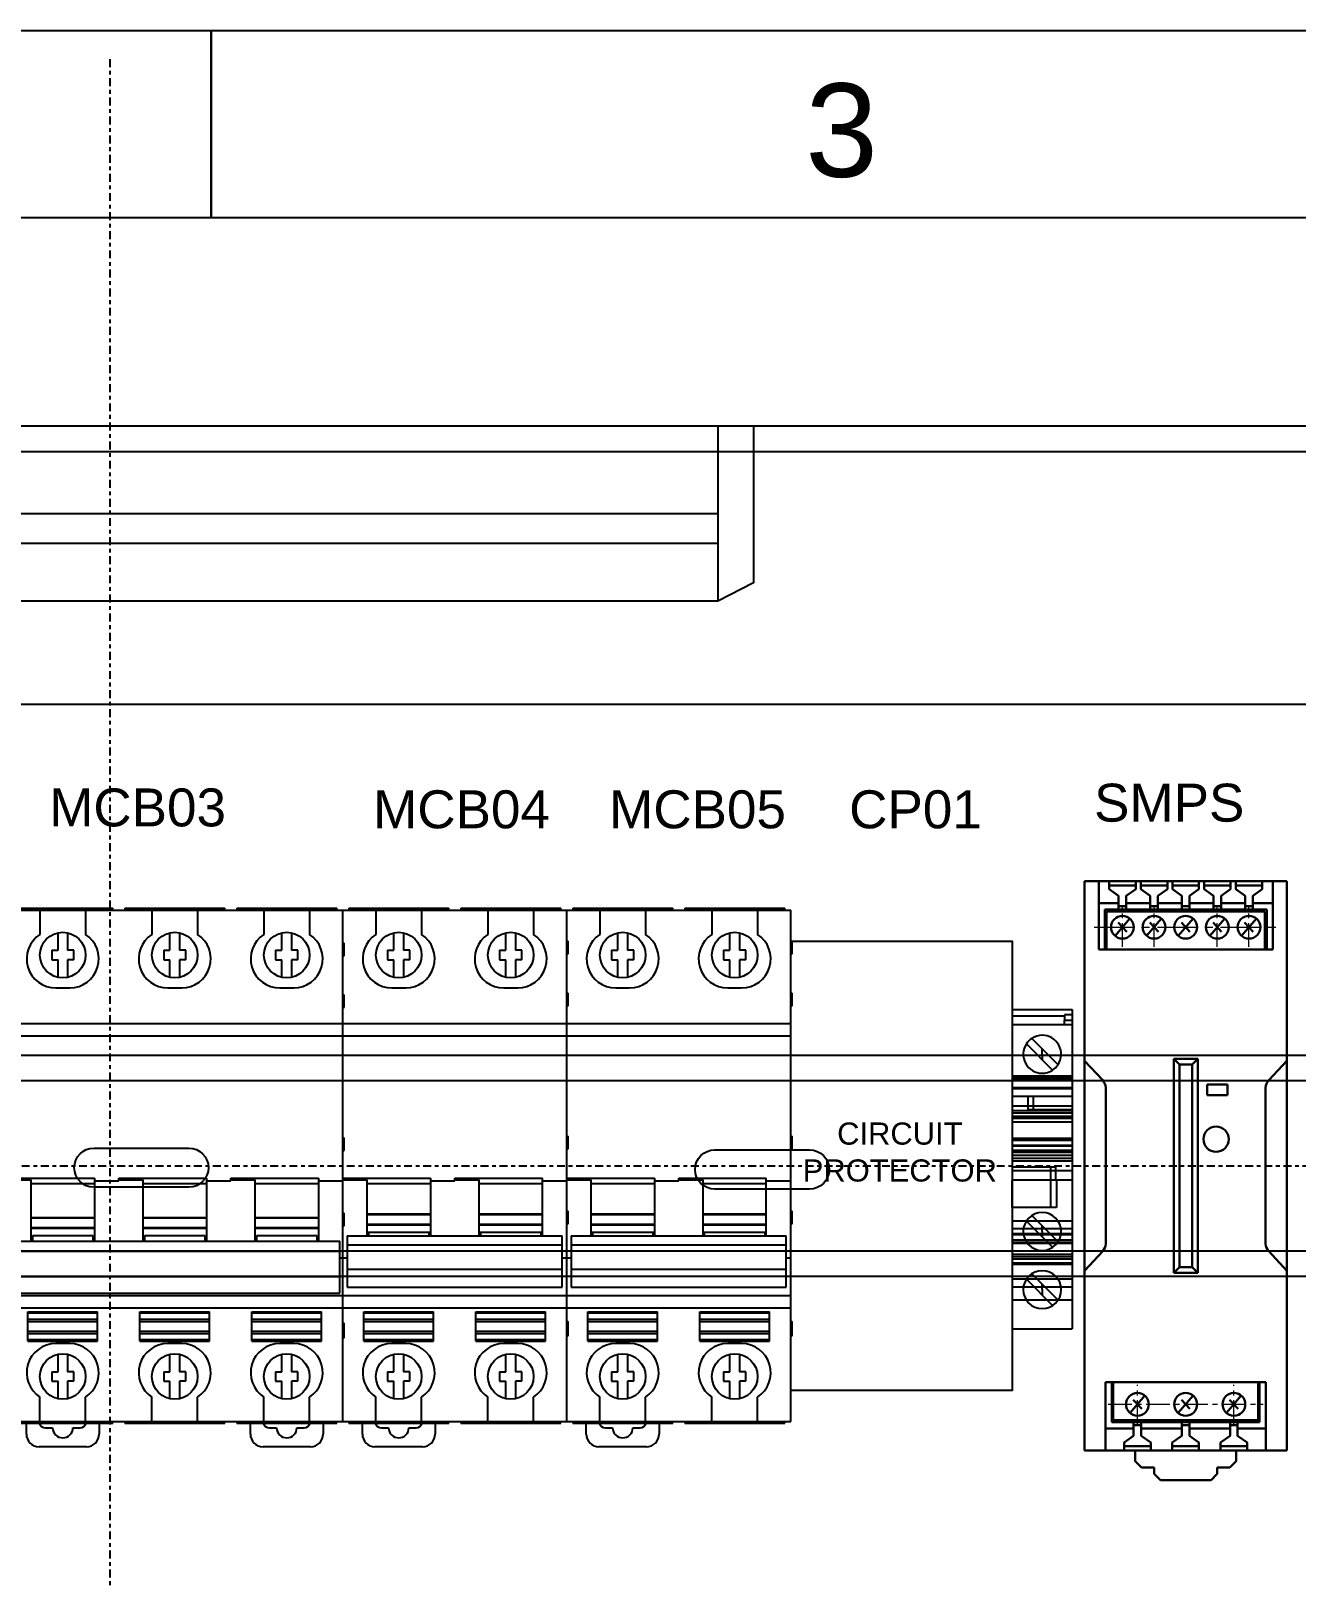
# Model space of a CAD drawing. Header units: millimetres. Extents: x -11 to 5160, y -11 to 2043.
# Drawn here: x 4026.1 to 4059.96, y 1263.15 to 1304.53 of the extents above; entities that cross this region are included whole.
import ezdxf

# ---------------------------------------------------------------- set-up
doc = ezdxf.new("R2010")
doc.units = ezdxf.units.MM
doc.linetypes.add('CENTER', pattern=[2, 1.25, -0.25, 0.25, -0.25])
for name, color, linetype in [('Base Plate', 50, 'Continuous'), ('Cable Duct', 160, 'Continuous'), ('Center Line', 6, 'CENTER'), ('MAIN-1', 7, 'Continuous'), ('MAIN-2', 7, 'Continuous')]:
    doc.layers.add(name, color=color, linetype=linetype)
doc.layers.add('Z_OM_CENTER', color=2, linetype='CENTER', lineweight=13)
doc.layers.add('Z_OM_OUTLINE', color=7, linetype='Continuous', lineweight=30)
doc.styles.add('Annotative', font='arial.ttf')
doc.styles.get("Standard").update_dxf_attribs({"font": 'arial.ttf'})

# ---------------------------------------------------------------- blocks, each defined once
blk = doc.blocks.new('*U154')
blk.add_line((1.39, 17.5), (435.05, 17.5))
for points in [[(435.05, -17.5), (1.39, -17.5), (1.39, 17.5), (435.05, 17.5)], [(435.05, -13.5), (1.39, -13.5), (1.39, 13.5), (435.05, 13.5)]]:
    blk.add_lwpolyline(points)
for points in [[(214.5, 2.8), (229.5, 2.8, -1), (229.5, -3.4), (214.5, -3.4, -1)], [(312.61, 2.51), (327.61, 2.51, -1), (327.61, -3.69), (312.61, -3.69, -1)]]:
    blk.add_lwpolyline(points, format="xyb", close=True)
at = {"layer": 'Center Line'}
blk.add_line((-35.6, 0), (467.82, 0), dxfattribs=at)
blk = doc.blocks.new('A9N2P MCB 2POLE')
at = {"color": 7, "linetype": 'Continuous'}
for p, q in [((0, -40.4), (0, 40.4)), ((0, 40.4), (35.4, 40.4)), ((0.95, 40.7), (0.95, 40.4)), ((0.95, 40.7), (16.75, 40.7)), ((5.25, 40.4), (5.25, 36.56)), ((12.45, 40.4), (12.45, 36.56)), ((16.75, 40.4), (16.75, 40.7)), ((18.65, 40.7), (18.65, 40.4)), ((18.65, 40.7), (34.45, 40.7)), ((22.95, 40.4), (22.95, 36.56)), ((30.15, 40.4), (30.15, 36.56)), ((34.45, 40.4), (34.45, 40.7)), ((35.4, -40.4), (35.4, 40.4)), ((8.1, 34.05), (8.1, 36.82)), ((9.6, 36.82), (9.6, 34.05)), ((25.8, 34.05), (25.8, 36.82)), ((27.3, 36.82), (27.3, 34.05)), ((35.4, 35.5), (35.65, 35.5)), ((35.65, 33.5), (35.65, 35.5)), ((7.1, 34.05), (7.1, 32.55)), ((7.1, 34.05), (8.1, 34.05)), ((7.1, 32.55), (8.1, 32.55)), ((8.1, 29.78), (8.1, 32.55)), ((10.6, 34.05), (9.6, 34.05)), ((9.6, 32.55), (9.6, 29.78)), ((10.6, 32.55), (9.6, 32.55)), ((10.6, 32.55), (10.6, 34.05)), ((24.8, 34.05), (24.8, 32.55)), ((24.8, 34.05), (25.8, 34.05)), ((24.8, 32.55), (25.8, 32.55)), ((25.8, 29.78), (25.8, 32.55)), ((28.3, 34.05), (27.3, 34.05)), ((27.3, 32.55), (27.3, 29.78)), ((28.3, 32.55), (27.3, 32.55)), ((28.3, 32.55), (28.3, 34.05)), ((35.4, 33.5), (35.65, 33.5)), ((7.75, 28.1), (9.95, 28.1)), ((25.45, 28.1), (27.65, 28.1)), ((35.4, 27.3), (35.65, 27.3)), ((35.65, 25.3), (35.65, 27.3)), ((35.4, 25.3), (35.65, 25.3)), ((0, 22.5), (35.4, 22.5)), ((35.4, 20.5), (0, 20.5)), ((35.4, 4.7), (35.65, 4.7)), ((35.4, 2.7), (35.65, 2.7)), ((35.65, 2.7), (35.65, 4.7)), ((0, -1.98), (13.85, -1.98)), ((0, -2.22), (3.85, -2.22)), ((3.85, -11.05), (3.85, -2.22)), ((13.85, -1.98), (13.85, -11.05)), ((13.85, -2.39), (17.7, -2.39)), ((17.7, -2.39), (17.7, -1.98)), ((17.7, -1.98), (31.55, -1.98)), ((17.7, -2.22), (21.55, -2.22)), ((21.55, -11.05), (21.55, -2.22)), ((31.55, -11.05), (31.55, -1.98)), ((31.55, -2.39), (35.4, -2.39)), ((3.85, -2.78), (13.85, -2.78)), ((21.55, -2.78), (31.55, -2.78)), ((35.4, -7.2), (35.65, -7.2)), ((35.65, -9.2), (35.65, -7.2)), ((13.85, -7.66), (3.85, -7.66)), ((3.85, -7.71), (13.85, -7.71)), ((13.85, -9.29), (3.85, -9.29)), ((3.85, -9.34), (13.85, -9.34)), ((31.55, -7.66), (21.55, -7.66)), ((21.55, -7.71), (31.55, -7.71)), ((31.55, -9.29), (21.55, -9.29)), ((21.55, -9.34), (31.55, -9.34)), ((35.4, -9.2), (35.65, -9.2)), ((0.7, -11.05), (0.7, -19.18)), ((0.7, -11.05), (34.7, -11.05)), ((13.85, -10.55), (3.85, -10.55)), ((3.85, -10.56), (4.05, -10.56)), ((4.05, -10.56), (4.05, -11.05)), ((13.65, -10.56), (13.85, -10.56)), ((13.65, -11.05), (13.65, -10.56)), ((31.55, -10.55), (21.55, -10.55)), ((21.55, -10.56), (21.75, -10.56)), ((21.75, -10.56), (21.75, -11.05)), ((31.35, -10.56), (31.55, -10.56)), ((31.35, -11.05), (31.35, -10.56)), ((34.7, -19.18), (34.7, -11.05)), ((0.7, -14.61), (0, -14.61)), ((0.7, -12.49), (34.7, -12.49)), ((35.4, -14.61), (34.7, -14.61)), ((34.7, -16.41), (0.7, -16.41)), ((0.7, -19.18), (34.7, -19.18)), ((0, -20.5), (35.4, -20.5)), ((35.4, -22.5), (0, -22.5)), ((3.35, -23.1), (14.35, -23.1)), ((3.35, -27.7), (3.35, -23.1)), ((14.35, -23.3), (3.35, -23.3)), ((14.35, -24.3), (3.35, -24.3)), ((14.35, -27.7), (14.35, -23.1)), ((21.05, -23.1), (32.05, -23.1)), ((21.05, -27.7), (21.05, -23.1)), ((32.05, -23.3), (21.05, -23.3)), ((32.05, -24.3), (21.05, -24.3)), ((32.05, -27.7), (32.05, -23.1)), ((3.35, -24.6), (14.35, -24.6)), ((14.35, -26.2), (3.35, -26.2)), ((3.35, -26.5), (14.35, -26.5)), ((21.05, -24.6), (32.05, -24.6)), ((32.05, -26.2), (21.05, -26.2)), ((21.05, -26.5), (32.05, -26.5)), ((35.4, -24.6), (35.65, -24.6)), ((35.4, -26.6), (35.65, -26.6)), ((35.65, -26.9), (35.65, -24.6)), ((14.35, -27.5), (3.35, -27.5)), ((3.35, -27.7), (14.35, -27.7)), ((9.95, -28.1), (7.75, -28.1)), ((32.05, -27.5), (21.05, -27.5)), ((21.05, -27.7), (32.05, -27.7)), ((27.65, -28.1), (25.45, -28.1)), ((35.4, -26.9), (35.65, -26.9)), ((8.1, -32.55), (8.1, -29.78)), ((9.6, -29.78), (9.6, -32.55)), ((25.8, -32.55), (25.8, -29.78)), ((27.3, -29.78), (27.3, -32.55)), ((7.1, -32.55), (8.1, -32.55)), ((7.1, -32.55), (7.1, -34.05)), ((7.1, -34.05), (8.1, -34.05)), ((8.1, -36.82), (8.1, -34.05)), ((10.6, -32.55), (9.6, -32.55)), ((10.6, -34.05), (9.6, -34.05)), ((9.6, -34.05), (9.6, -36.82)), ((10.6, -34.05), (10.6, -32.55)), ((24.8, -32.55), (25.8, -32.55)), ((24.8, -32.55), (24.8, -34.05)), ((24.8, -34.05), (25.8, -34.05)), ((25.8, -36.82), (25.8, -34.05)), ((28.3, -32.55), (27.3, -32.55)), ((28.3, -34.05), (27.3, -34.05)), ((27.3, -34.05), (27.3, -36.82)), ((28.3, -34.05), (28.3, -32.55)), ((5.25, -40.4), (5.25, -36.56)), ((12.45, -40.4), (12.45, -36.56)), ((22.95, -40.4), (22.95, -36.56)), ((30.15, -40.4), (30.15, -36.56)), ((0, -40.4), (35.4, -40.4)), ((0.95, -40.4), (0.95, -40.7)), ((0.95, -40.7), (16.75, -40.7)), ((3.1, -42.4), (3.1, -40.7)), ((6.11, -41.4), (7.25, -41.4)), ((10.45, -41.4), (11.59, -41.4)), ((14.6, -40.7), (14.6, -42.4)), ((16.75, -40.7), (16.75, -40.4)), ((18.65, -40.4), (18.65, -40.7)), ((18.65, -40.7), (34.45, -40.7)), ((34.45, -40.7), (34.45, -40.4)), ((12.6, -44.4), (5.1, -44.4))]:
    blk.add_line(p, q, dxfattribs=at)
for centre in [(8.85, 33.3), (26.55, 33.3), (8.85, -33.3), (26.55, -33.3)]:
    blk.add_circle(centre, 3.6, dxfattribs=at)
for centre, radius, start, end in [((7.75, 32.7), 4.6, 122.9216, 269.9877), ((9.95, 32.7), 4.6, 269.9812, 57.0813), ((25.45, 32.7), 4.6, 122.9216, 269.9877), ((27.65, 32.7), 4.6, 269.9812, 57.0813), ((7.75, -32.7), 4.6, 89.9812, 237.0813), ((9.95, -32.7), 4.6, 302.9216, 89.9877), ((25.45, -32.7), 4.6, 89.9812, 237.0813), ((27.65, -32.7), 4.6, 302.9216, 89.9877), ((6.11, -40.4), 1, 195.3972, 270), ((8.85, -41.4), 1.6, 180, 0), ((11.59, -40.4), 1, 270, 344.6018), ((5.1, -42.4), 2, 180, 270), ((12.6, -42.4), 2, 270, 0)]:
    blk.add_arc(centre, radius, start, end, dxfattribs=at)
blk = doc.blocks.new('CP 2POLE')
blk.add_lwpolyline([(0, 35.5), (35, 35.5), (35, -35.5), (0, -35.5)], close=True)
at = {"insert": (6.4, 6.84), "char_height": 3.5, "attachment_point": 1}
blk.add_mtext_dynamic_manual_height_columns('\\pxqc;CIRCUIT\\PPROTECTOR', width=21.6995, gutter_width=12.5, heights=[0], dxfattribs=at)
blk = doc.blocks.new('*U212')
at = {"layer": 'MAIN-1'}
for p, q in [((0, 24.72), (0, 10.92)), ((0, 24.72), (9.5, 24.72)), ((9.5, 24.72), (9.5, 10.92)), ((7.25, 15.96), (3.1, 20.12)), ((2.25, 19.27), (6.4, 15.12)), ((4.75, 17.62), (4.75, 18.47)), ((4.75, 17.62), (4.75, 16.77)), ((0, 10.92), (0, 9.42)), ((9.5, 10.92), (0, 10.92)), ((9.5, 10.92), (9.5, 9.42)), ((0, 9.42), (0, 7.86)), ((9.5, 9.42), (0, 9.42)), ((0, 7.86), (0, 6.96)), ((0, 7.86), (9.5, 7.86)), ((9.5, 9.42), (9.5, 7.86)), ((9.5, 7.86), (9.5, 6.96)), ((0, 6.96), (0, 1.68)), ((0, 6.96), (9.5, 6.96)), ((9.5, 6.96), (9.5, 1.68)), ((0, 1.68), (0, 0.78)), ((0, 1.68), (9.5, 1.68)), ((0, 0.78), (0, -0.78)), ((0, 0.78), (9.5, 0.78)), ((9.5, 1.68), (9.5, 0.78)), ((9.5, 0.78), (9.5, -0.78)), ((0, -0.78), (0, -2.28)), ((9.5, -0.78), (0, -0.78)), ((0, -6.58), (0, -2.28)), ((9.5, -2.28), (0, -2.28)), ((6.04, -2.28), (6.04, -6.58)), ((7, -2.28), (7, -6.58)), ((9.5, -0.78), (9.5, -2.28)), ((9.5, -2.28), (9.5, -25.78)), ((0, -6.58), (0, -25.78)), ((7, -6.58), (0, -6.58)), ((6.4, -12.88), (2.25, -8.73)), ((3.1, -7.88), (7.25, -12.04)), ((4.75, -10.38), (4.75, -9.53)), ((4.75, -10.38), (4.75, -11.23)), ((7.25, -21.24), (3.1, -17.08)), ((2.25, -17.93), (6.4, -22.08)), ((4.75, -19.58), (4.75, -18.73)), ((4.75, -19.58), (4.75, -20.43)), ((0, -25.78), (9.5, -25.78))]:
    blk.add_line(p, q, dxfattribs=at)
for centre, start, end in [((4.75, 17.62), 123.463, 146.537), ((4.75, 17.62), 90, 123.463), ((4.75, 17.62), 326.5369, 90), ((4.75, 17.62), 146.537, 270), ((4.75, 17.62), 270, 303.4631), ((4.75, 17.62), 303.4631, 326.5369), ((4.75, -10.38), 90, 270), ((4.75, -10.38), 270, 90), ((4.75, -19.58), 90, 270), ((4.75, -19.58), 270, 90)]:
    blk.add_arc(centre, 3, start, end, dxfattribs=at)
at = {"layer": 'MAIN-2'}
for p, q in [((0, 24.72), (0, 24.72)), ((0, 24.72), (0, 24.72)), ((9.5, 24.72), (9.5, 24.72)), ((9.5, 24.72), (9.5, 24.72)), ((0, 23.72), (0, 23.72)), ((0, 23.72), (8.3, 23.72)), ((0, 22.32), (0, 22.32)), ((0, 22.32), (9.5, 22.32)), ((8.3, 23.87), (8.3, 23.03)), ((9.5, 23.87), (8.3, 23.87)), ((8.3, 23.72), (8.3, 23.72)), ((8.3, 22.32), (8.3, 23.03)), ((8.3, 23.03), (9.5, 23.03)), ((8.3, 22.32), (8.3, 22.32)), ((9.5, 22.32), (9.5, 22.32)), ((3.1, 20.12), (3.1, 20.12)), ((3.1, 20.12), (3.1, 20.12)), ((2.25, 19.27), (2.25, 19.27)), ((2.25, 19.27), (2.25, 19.27)), ((6.4, 15.12), (6.4, 15.12)), ((6.4, 15.12), (6.4, 15.12)), ((7.25, 15.96), (7.25, 15.96)), ((7.25, 15.96), (7.25, 15.96)), ((0, 14.17), (0, 14.17)), ((9.5, 14.17), (0, 14.17)), ((9.5, 13.83), (0, 13.83)), ((0, 13.71), (9.5, 13.71)), ((9.5, 13.62), (0, 13.62)), ((0, 12.32), (0, 12.32)), ((0, 12.32), (0, 12.32)), ((9.5, 12.32), (0, 12.32)), ((9.5, 14.17), (9.5, 14.17)), ((9.5, 12.32), (9.5, 12.32)), ((9.5, 12.32), (9.5, 12.32)), ((9.5, 12.17), (0, 12.17)), ((0, 10.92), (0, 10.92)), ((2.5, 10.92), (2.5, 8.82)), ((3.36, 8.82), (3.36, 10.92)), ((9.5, 10.92), (9.5, 10.92)), ((9.5, 10.92), (9.5, 10.92)), ((0, 9.42), (0, 9.42)), ((9.5, 8.67), (0, 8.67)), ((9.5, 8.32), (0, 8.32)), ((0, 7.47), (0, 7.47)), ((9.5, 7.47), (0, 7.47)), ((9.5, 8.82), (2.5, 8.82)), ((9.5, 9.42), (9.5, 9.42)), ((9.5, 8.82), (9.5, 8.82)), ((9.5, 7.47), (9.5, 7.47)), ((9.5, 4.32), (0, 4.32)), ((9.5, 3.97), (0, 3.97)), ((9.5, 3.22), (0, 3.22)), ((9.5, 3.1), (0, 3.1)), ((9.5, 2.39), (0, 2.39)), ((0, 2.16), (9.5, 2.16)), ((0, 2.12), (0, 2.12)), ((9.5, 2.12), (0, 2.12)), ((0, 1.17), (0, 1.17)), ((9.5, 1.17), (0, 1.17)), ((9.5, 2.12), (9.5, 2.12)), ((9.5, 1.17), (9.5, 1.17)), ((0, -0.18), (0, -0.18)), ((0, -0.18), (6.89, -0.18)), ((0, -0.78), (0, -0.78)), ((0, -2.28), (0, -2.28)), ((6.04, -0.18), (6.04, -2.28)), ((6.89, -2.28), (6.89, -0.18)), ((9.5, -0.78), (9.5, -0.78)), ((9.5, -2.28), (9.5, -2.28)), ((0, -6.58), (0, -6.58)), ((0, -8.78), (0, -8.78)), ((9.5, -8.78), (0, -8.78)), ((2.25, -8.73), (2.25, -8.73)), ((3.1, -7.88), (3.1, -7.88)), ((4.75, -7.38), (4.75, -7.38)), ((9.5, -8.78), (9.5, -8.78)), ((0, -9.89), (0, -9.89)), ((0, -9.89), (9.5, -9.89)), ((9.5, -10.75), (0, -10.75)), ((9.5, -10.87), (0, -10.87)), ((9.5, -10.91), (0, -10.91)), ((0, -11.73), (9.5, -11.73)), ((0, -11.79), (9.5, -11.79)), ((0, -12.21), (9.5, -12.21)), ((7.25, -12.04), (7.25, -12.04)), ((9.5, -9.89), (9.5, -9.89)), ((9.5, -12.23), (0, -12.23)), ((0, -13.45), (9.5, -13.45)), ((0, -13.45), (9.5, -13.45)), ((0, -13.95), (9.5, -13.95)), ((9.5, -14.38), (0, -14.38)), ((4.75, -13.38), (4.75, -13.38)), ((6.4, -12.88), (6.4, -12.88)), ((0, -14.7), (9.5, -14.7)), ((9.5, -15.4), (0, -15.4)), ((0, -15.58), (0, -15.58)), ((9.5, -15.58), (0, -15.58)), ((3.1, -17.08), (3.1, -17.08)), ((4.75, -16.58), (4.75, -16.58)), ((9.5, -15.58), (9.5, -15.58)), ((0, -17.88), (0, -17.88)), ((0, -17.88), (9.5, -17.88)), ((0, -19.13), (0, -19.13)), ((0, -19.13), (9.5, -19.13)), ((2.25, -17.93), (2.25, -17.93)), ((9.5, -17.88), (9.5, -17.88)), ((9.5, -19.13), (9.5, -19.13)), ((0, -21.18), (0, -21.18)), ((0, -21.18), (9.5, -21.18)), ((7.25, -21.24), (7.25, -21.24)), ((9.5, -21.18), (9.5, -21.18)), ((4.75, -22.58), (4.75, -22.58)), ((6.4, -22.08), (6.4, -22.08)), ((0, -25.78), (0, -25.78)), ((9.5, -25.78), (9.5, -25.78))]:
    blk.add_line(p, q, dxfattribs=at)
blk = doc.blocks.new('S8VKC060-24 SMPS')
at = {"layer": 'Z_OM_CENTER', "ltscale": 3}
for p, q in [((6, 34.61), (6, 40.79)), ((11, 34.61), (11, 40.79)), ((21, 34.61), (21, 40.79)), ((26, 34.61), (26, 40.79)), ((8.38, -40.79), (8.38, -34.61)), ((23.62, -40.79), (23.62, -34.61)), ((3.76, -37.7), (28.24, -37.7))]:
    blk.add_line(p, q, dxfattribs=at)
at = {"layer": 'Z_OM_CENTER', "ltscale": 5}
blk.add_line((1.52, 37.7), (30.48, 37.7), dxfattribs=at)
at = {"layer": 'Z_OM_OUTLINE'}
for p, q in [((0, -45), (0, 45)), ((0, 45), (32, 45)), ((2.25, 45), (2.25, 34.2)), ((3.9, 45), (3.9, 43.73)), ((8.1, 44.3), (3.9, 44.3)), ((8.1, 43.73), (8.1, 45)), ((8.9, 45), (8.9, 43.73)), ((13.1, 44.3), (8.9, 44.3)), ((13.1, 43.73), (13.1, 45)), ((13.9, 45), (13.9, 43.73)), ((18.1, 44.3), (13.9, 44.3)), ((18.1, 43.73), (18.1, 45)), ((18.9, 45), (18.9, 43.73)), ((23.1, 44.3), (18.9, 44.3)), ((23.1, 43.73), (23.1, 45)), ((23.9, 45), (23.9, 43.73)), ((28.1, 44.3), (23.9, 44.3)), ((28.1, 43.73), (28.1, 45)), ((29.75, 45), (29.75, 34.2)), ((32, -45), (32, 45)), ((3.9, 43.73), (5.4, 42.67)), ((5.4, 42.67), (5.4, 40.5)), ((6.6, 42.67), (8.1, 43.73)), ((6.6, 40.5), (6.6, 42.67)), ((8.9, 43.73), (10.4, 42.67)), ((10.4, 42.67), (10.4, 40.5)), ((11.6, 42.67), (13.1, 43.73)), ((11.6, 40.5), (11.6, 42.67)), ((13.9, 43.73), (15.4, 42.67)), ((15.4, 42.67), (15.4, 40.5)), ((16.6, 42.67), (18.1, 43.73)), ((16.6, 40.5), (16.6, 42.67)), ((18.9, 43.73), (20.4, 42.67)), ((20.4, 42.67), (20.4, 40.5)), ((21.6, 42.67), (23.1, 43.73)), ((21.6, 40.5), (21.6, 42.67)), ((23.9, 43.73), (25.4, 42.67)), ((25.4, 42.67), (25.4, 40.5)), ((26.6, 42.67), (28.1, 43.73)), ((26.6, 40.5), (26.6, 42.67)), ((5.4, 41.5), (2.25, 41.5)), ((28.8, 40.5), (3.2, 40.5)), ((3.2, 40.5), (3.2, 34.2)), ((3.5, 40.2), (28.5, 40.2)), ((3.5, 34.2), (3.5, 40.2)), ((6.6, 41.01), (5.4, 41.01)), ((10.4, 41.5), (6.6, 41.5)), ((11.6, 41.01), (10.4, 41.01)), ((15.4, 41.5), (11.6, 41.5)), ((16.6, 41.01), (15.4, 41.01)), ((20.4, 41.5), (16.6, 41.5)), ((21.6, 41.01), (20.4, 41.01)), ((25.4, 41.5), (21.6, 41.5)), ((26.6, 41.01), (25.4, 41.01)), ((29.75, 41.5), (26.6, 41.5)), ((28.5, 40.2), (28.5, 34.2)), ((28.8, 34.2), (28.8, 40.5)), ((7.17, 39.07), (4.83, 36.33)), ((6.68, 36.97), (5.32, 38.43)), ((12.17, 39.07), (9.83, 36.33)), ((11.68, 36.97), (10.32, 38.43)), ((17.17, 39.07), (14.83, 36.33)), ((16.68, 36.97), (15.32, 38.43)), ((22.17, 39.07), (19.83, 36.33)), ((21.68, 36.97), (20.32, 38.43)), ((27.17, 39.07), (24.83, 36.33)), ((26.68, 36.97), (25.32, 38.43)), ((29.75, 34.2), (2.25, 34.2)), ((2.88, 13.51), (0, 16.6)), ((14.1, -16.9), (14.1, 16.9)), ((14.1, 16.9), (17.9, 16.9)), ((14.1, 16.9), (15, 16)), ((15, -16), (15, 16)), ((15, 16), (17, 16)), ((17, 16), (17.9, 16.9)), ((17, -16), (17, 16)), ((17.9, 16.9), (17.9, -16.9)), ((29.12, 13.51), (32, 16.6)), ((3.4, -12.33), (3.4, 12.33)), ((22.6, 12.85), (19.4, 12.85)), ((19.4, 12.85), (19.4, 11.15)), ((22.6, 11.15), (22.6, 12.85)), ((28.6, -12.33), (28.6, 12.33)), ((19.4, 11.15), (22.6, 11.15)), ((2.88, -13.51), (0, -16.6)), ((29.12, -13.51), (32, -16.6)), ((15, -16), (14.1, -16.9)), ((14.1, -16.9), (17.9, -16.9)), ((15, -16), (17, -16)), ((17.9, -16.9), (17, -16)), ((3.32, -34.2), (3.32, -45)), ((28.68, -34.2), (3.32, -34.2)), ((4.32, -34.2), (4.32, -40.5)), ((4.52, -40.2), (4.52, -34.2)), ((27.48, -34.2), (27.48, -40.2)), ((27.68, -40.5), (27.68, -34.2)), ((28.68, -34.2), (28.68, -45)), ((9.55, -36.33), (7.21, -39.07)), ((17.17, -36.33), (14.83, -39.07)), ((24.79, -36.33), (22.45, -39.07)), ((9.06, -38.43), (7.7, -36.97)), ((16.68, -38.43), (15.32, -36.97)), ((24.3, -38.43), (22.94, -36.97)), ((7.77, -41.5), (3.32, -41.5)), ((4.32, -40.5), (27.68, -40.5)), ((27.48, -40.2), (4.52, -40.2)), ((7.77, -40.5), (7.77, -42.66)), ((7.77, -41.01), (8.97, -41.01)), ((8.97, -42.66), (8.97, -40.5)), ((15.39, -41.5), (8.97, -41.5)), ((15.39, -40.5), (15.39, -42.66)), ((15.39, -41.01), (16.59, -41.01)), ((16.59, -42.66), (16.59, -40.5)), ((23.01, -41.5), (16.59, -41.5)), ((23.01, -40.5), (23.01, -42.66)), ((23.01, -41.01), (24.21, -41.01)), ((24.21, -42.66), (24.21, -40.5)), ((28.68, -41.5), (24.21, -41.5)), ((7.77, -42.66), (6.26, -43.73)), ((6.26, -43.73), (6.26, -45)), ((10.48, -43.73), (8.97, -42.66)), ((10.48, -45), (10.48, -43.73)), ((15.39, -42.66), (13.88, -43.73)), ((13.88, -43.73), (13.88, -45)), ((18.1, -43.73), (16.59, -42.66)), ((18.1, -45), (18.1, -43.73)), ((23.01, -42.66), (21.5, -43.73)), ((21.5, -43.73), (21.5, -45)), ((25.72, -43.73), (24.21, -42.66)), ((25.72, -45), (25.72, -43.73)), ((0, -45), (32, -45)), ((6.26, -44.3), (10.48, -44.3)), ((8, -46.7), (8, -45)), ((13.88, -44.3), (18.1, -44.3)), ((21.5, -44.3), (25.72, -44.3)), ((24, -45), (24, -46.7)), ((8, -46.7), (9, -47.7)), ((11, -47.7), (9, -47.7)), ((11, -48.7), (11, -47.7)), ((11, -48.7), (12, -49.7)), ((20, -49.7), (21, -48.7)), ((23, -47.7), (21, -47.7)), ((21, -47.7), (21, -48.7)), ((23, -47.7), (24, -46.7)), ((20, -49.7), (12, -49.7))]:
    blk.add_line(p, q, dxfattribs=at)
for centre, radius in [((6, 37.7), 1.8), ((11, 37.7), 1.8), ((16, 37.7), 1.8), ((21, 37.7), 1.8), ((26, 37.7), 1.8), ((20.8, 4.2), 2), ((8.38, -37.7), 1.8), ((16, -37.7), 1.8), ((23.62, -37.7), 1.8)]:
    blk.add_circle(centre, radius, dxfattribs=at)
for centre, radius, start, end in [((1.46, 12.18), 1.95, 4.4914, 43.3326), ((30.54, 12.18), 1.95, 136.6674, 175.5086), ((1.46, -12.18), 1.95, 316.6674, 355.5086), ((30.53, -12.18), 1.94, 184.3959, 223.428)]:
    blk.add_arc(centre, radius, start, end, dxfattribs=at)
blk = doc.blocks.new('A9N3P MCB 3POLE')
at = {"color": 7, "linetype": 'Continuous'}
for p, q in [((0, -40.4), (0, 40.4)), ((0, 40.4), (53.1, 40.4)), ((0.95, 40.7), (0.95, 40.4)), ((0.95, 40.7), (16.75, 40.7)), ((5.25, 40.4), (5.25, 36.56)), ((12.45, 40.4), (12.45, 36.56)), ((16.75, 40.4), (16.75, 40.7)), ((18.65, 40.7), (18.65, 40.4)), ((18.65, 40.7), (34.45, 40.7)), ((22.95, 40.4), (22.95, 36.56)), ((30.15, 40.4), (30.15, 36.56)), ((34.45, 40.4), (34.45, 40.7)), ((36.35, 40.7), (36.35, 40.4)), ((36.35, 40.7), (52.15, 40.7)), ((40.65, 40.4), (40.65, 36.56)), ((47.85, 40.4), (47.85, 36.56)), ((52.15, 40.4), (52.15, 40.7)), ((53.1, -40.4), (53.1, 40.4)), ((8.1, 34.05), (8.1, 36.82)), ((9.6, 36.82), (9.6, 34.05)), ((25.8, 34.05), (25.8, 36.82)), ((27.3, 36.82), (27.3, 34.05)), ((43.5, 34.05), (43.5, 36.82)), ((45, 36.82), (45, 34.05)), ((53.1, 35.2), (53.35, 35.2)), ((53.35, 33.2), (53.35, 35.2)), ((7.1, 34.05), (7.1, 32.55)), ((7.1, 34.05), (8.1, 34.05)), ((7.1, 32.55), (8.1, 32.55)), ((8.1, 29.78), (8.1, 32.55)), ((10.6, 34.05), (9.6, 34.05)), ((9.6, 32.55), (9.6, 29.78)), ((10.6, 32.55), (9.6, 32.55)), ((10.6, 32.55), (10.6, 34.05)), ((24.8, 34.05), (24.8, 32.55)), ((24.8, 34.05), (25.8, 34.05)), ((24.8, 32.55), (25.8, 32.55)), ((25.8, 29.78), (25.8, 32.55)), ((28.3, 34.05), (27.3, 34.05)), ((27.3, 32.55), (27.3, 29.78)), ((28.3, 32.55), (27.3, 32.55)), ((28.3, 32.55), (28.3, 34.05)), ((42.5, 34.05), (42.5, 32.55)), ((42.5, 34.05), (43.5, 34.05)), ((42.5, 32.55), (43.5, 32.55)), ((43.5, 29.78), (43.5, 32.55)), ((46, 34.05), (45, 34.05)), ((45, 32.55), (45, 29.78)), ((46, 32.55), (45, 32.55)), ((46, 32.55), (46, 34.05)), ((53.1, 33.2), (53.35, 33.2)), ((7.75, 28.1), (9.95, 28.1)), ((25.45, 28.1), (27.65, 28.1)), ((43.15, 28.1), (45.35, 28.1)), ((53.1, 27), (53.35, 27)), ((53.35, 25), (53.35, 27)), ((53.1, 25), (53.35, 25)), ((0, 22.5), (53.1, 22.5)), ((53.1, 20.5), (0, 20.5)), ((53.1, 4.4), (53.35, 4.4)), ((53.35, 2.4), (53.35, 4.4)), ((53.1, 2.4), (53.35, 2.4)), ((0, -1.98), (13.85, -1.98)), ((0, -2.22), (3.85, -2.22)), ((3.85, -11.9), (3.85, -2.22)), ((13.85, -1.98), (13.85, -11.9)), ((13.85, -2.39), (17.7, -2.39)), ((17.7, -2.39), (17.7, -1.98)), ((17.7, -1.98), (31.55, -1.98)), ((17.7, -2.22), (21.55, -2.22)), ((21.55, -11.9), (21.55, -2.22)), ((31.55, -1.98), (31.55, -11.9)), ((31.55, -2.39), (35.4, -2.39)), ((35.4, -1.98), (49.25, -1.98)), ((35.4, -2.39), (35.4, -1.98)), ((35.4, -2.22), (39.25, -2.22)), ((39.25, -11.9), (39.25, -2.22)), ((49.25, -1.98), (49.25, -11.9)), ((49.25, -2.39), (53.1, -2.39)), ((3.85, -2.78), (13.85, -2.78)), ((21.55, -2.78), (31.55, -2.78)), ((39.25, -2.78), (49.25, -2.78)), ((13.85, -8.21), (3.85, -8.21)), ((3.85, -8.22), (13.85, -8.22)), ((31.55, -8.21), (21.55, -8.21)), ((21.55, -8.22), (31.55, -8.22)), ((49.25, -8.21), (39.25, -8.21)), ((39.25, -8.22), (49.25, -8.22)), ((53.1, -7.5), (53.35, -7.5)), ((53.1, -9.5), (53.35, -9.5)), ((53.35, -9.5), (53.35, -7.5)), ((0.45, -11.9), (0.45, -20.15)), ((0.45, -11.9), (52.65, -11.9)), ((13.85, -9.8), (3.85, -9.8)), ((3.85, -9.88), (13.85, -9.88)), ((4.05, -11.07), (4.05, -11.9)), ((13.65, -11.07), (4.05, -11.07)), ((13.65, -11.9), (13.65, -11.07)), ((31.55, -9.8), (21.55, -9.8)), ((21.55, -9.88), (31.55, -9.88)), ((31.35, -11.07), (21.75, -11.07)), ((21.75, -11.07), (21.75, -11.9)), ((31.35, -11.9), (31.35, -11.07)), ((49.25, -9.8), (39.25, -9.8)), ((39.25, -9.88), (49.25, -9.88)), ((49.05, -11.07), (39.45, -11.07)), ((39.45, -11.07), (39.45, -11.9)), ((49.05, -11.9), (49.05, -11.07)), ((52.65, -20.15), (52.65, -11.9)), ((0.45, -14.61), (0, -14.61)), ((0.45, -13.49), (52.65, -13.49)), ((53.1, -14.61), (52.65, -14.61)), ((52.65, -17.57), (0.45, -17.57)), ((0, -20.5), (53.1, -20.5)), ((0.45, -20.15), (52.65, -20.15)), ((53.1, -22.5), (0, -22.5)), ((3.35, -27.7), (3.35, -23.1)), ((3.35, -23.1), (14.35, -23.1)), ((14.35, -23.3), (3.35, -23.3)), ((14.35, -24.3), (3.35, -24.3)), ((14.35, -27.7), (14.35, -23.1)), ((21.05, -23.1), (32.05, -23.1)), ((21.05, -27.7), (21.05, -23.1)), ((32.05, -23.3), (21.05, -23.3)), ((32.05, -24.3), (21.05, -24.3)), ((32.05, -27.7), (32.05, -23.1)), ((38.75, -23.1), (49.75, -23.1)), ((38.75, -27.7), (38.75, -23.1)), ((49.75, -23.3), (38.75, -23.3)), ((49.75, -24.3), (38.75, -24.3)), ((49.75, -27.7), (49.75, -23.1)), ((3.35, -24.6), (14.35, -24.6)), ((14.35, -26.2), (3.35, -26.2)), ((3.35, -26.5), (14.35, -26.5)), ((21.05, -24.6), (32.05, -24.6)), ((32.05, -26.2), (21.05, -26.2)), ((21.05, -26.5), (32.05, -26.5)), ((38.75, -24.6), (49.75, -24.6)), ((49.75, -26.2), (38.75, -26.2)), ((38.75, -26.5), (49.75, -26.5)), ((53.1, -24.9), (53.35, -24.9)), ((53.35, -27.2), (53.35, -24.9)), ((14.35, -27.5), (3.35, -27.5)), ((3.35, -27.7), (14.35, -27.7)), ((9.95, -28.1), (7.75, -28.1)), ((32.05, -27.5), (21.05, -27.5)), ((21.05, -27.7), (32.05, -27.7)), ((27.65, -28.1), (25.45, -28.1)), ((49.75, -27.5), (38.75, -27.5)), ((38.75, -27.7), (49.75, -27.7)), ((45.35, -28.1), (43.15, -28.1)), ((53.1, -26.9), (53.35, -26.9)), ((53.1, -27.2), (53.35, -27.2)), ((8.1, -32.55), (8.1, -29.78)), ((9.6, -29.78), (9.6, -32.55)), ((25.8, -32.55), (25.8, -29.78)), ((27.3, -29.78), (27.3, -32.55)), ((43.5, -32.55), (43.5, -29.78)), ((45, -29.78), (45, -32.55)), ((7.1, -32.55), (8.1, -32.55)), ((7.1, -32.55), (7.1, -34.05)), ((7.1, -34.05), (8.1, -34.05)), ((8.1, -36.82), (8.1, -34.05)), ((10.6, -32.55), (9.6, -32.55)), ((10.6, -34.05), (9.6, -34.05)), ((9.6, -34.05), (9.6, -36.82)), ((10.6, -34.05), (10.6, -32.55)), ((24.8, -32.55), (25.8, -32.55)), ((24.8, -32.55), (24.8, -34.05)), ((24.8, -34.05), (25.8, -34.05)), ((25.8, -36.82), (25.8, -34.05)), ((28.3, -32.55), (27.3, -32.55)), ((28.3, -34.05), (27.3, -34.05)), ((27.3, -34.05), (27.3, -36.82)), ((28.3, -34.05), (28.3, -32.55)), ((42.5, -32.55), (43.5, -32.55)), ((42.5, -32.55), (42.5, -34.05)), ((42.5, -34.05), (43.5, -34.05)), ((43.5, -36.82), (43.5, -34.05)), ((46, -32.55), (45, -32.55)), ((46, -34.05), (45, -34.05)), ((45, -34.05), (45, -36.82)), ((46, -34.05), (46, -32.55)), ((5.25, -40.4), (5.25, -36.56)), ((12.45, -40.4), (12.45, -36.56)), ((22.95, -40.4), (22.95, -36.56)), ((30.15, -40.4), (30.15, -36.56)), ((40.65, -40.4), (40.65, -36.56)), ((47.85, -40.4), (47.85, -36.56)), ((0, -40.4), (53.1, -40.4)), ((0.95, -40.4), (0.95, -40.7)), ((0.95, -40.7), (16.75, -40.7)), ((3.1, -42.4), (3.1, -40.7)), ((6.11, -41.4), (7.25, -41.4)), ((10.45, -41.4), (11.59, -41.4)), ((14.6, -40.7), (14.6, -42.4)), ((16.75, -40.7), (16.75, -40.4)), ((18.65, -40.4), (18.65, -40.7)), ((18.65, -40.7), (34.45, -40.7)), ((34.45, -40.7), (34.45, -40.4)), ((36.35, -40.4), (36.35, -40.7)), ((36.35, -40.7), (52.15, -40.7)), ((38.5, -42.4), (38.5, -40.7)), ((41.51, -41.4), (42.65, -41.4)), ((45.85, -41.4), (46.99, -41.4)), ((50, -40.7), (50, -42.4)), ((52.15, -40.7), (52.15, -40.4)), ((12.6, -44.4), (5.1, -44.4)), ((48, -44.4), (40.5, -44.4))]:
    blk.add_line(p, q, dxfattribs=at)
for centre in [(8.85, 33.3), (26.55, 33.3), (44.25, 33.3), (8.85, -33.3), (26.55, -33.3), (44.25, -33.3)]:
    blk.add_circle(centre, 3.6, dxfattribs=at)
for centre, radius, start, end in [((7.75, 32.7), 4.6, 122.9187, 270.0188), ((9.95, 32.7), 4.6, 270.0123, 57.0784), ((25.45, 32.7), 4.6, 122.9187, 270.0188), ((27.65, 32.7), 4.6, 270.0123, 57.0784), ((43.15, 32.7), 4.6, 122.9216, 269.9877), ((45.35, 32.7), 4.6, 269.9812, 57.0813), ((7.75, -32.7), 4.6, 90.0123, 237.0784), ((9.95, -32.7), 4.6, 302.9187, 90.0188), ((25.45, -32.7), 4.6, 90.0123, 237.0784), ((27.65, -32.7), 4.6, 302.9187, 90.0188), ((43.15, -32.7), 4.6, 89.9812, 237.0813), ((45.35, -32.7), 4.6, 302.9216, 89.9877), ((6.11, -40.4), 1, 195.3972, 270), ((8.85, -41.4), 1.6, 180, 0), ((11.59, -40.4), 1, 270, 344.6018), ((41.51, -40.4), 1, 195.3972, 270), ((44.25, -41.4), 1.6, 180, 0), ((46.99, -40.4), 1, 270, 344.6018), ((5.1, -42.4), 2, 180, 270), ((12.6, -42.4), 2, 270, 0), ((40.5, -42.4), 2, 180, 270), ((48, -42.4), 2, 270, 0)]:
    blk.add_arc(centre, radius, start, end, dxfattribs=at)
blk = doc.blocks.new('*U224')
at = {"layer": 'Base Plate'}
blk.add_lwpolyline([(-30, 400), (470, 400), (490, 380), (490, -556), (470, -576), (-30, -576), (-50, -556), (-50, 380)], close=True, dxfattribs=at)
at = {"layer": 'Cable Duct'}
blk.add_lwpolyline([(0, 400), (440, 400), (440, 360), (0, 360)], close=True, dxfattribs=at)
at = {"layer": 'Center Line'}
blk.add_line((220, 462), (220, -638), dxfattribs=at)
for name, p in [('S8VKC060-24 SMPS', (374.064, 287.128)), ('A9N3P MCB 3POLE', (203.734, 287.128)), ('A9N2P MCB 2POLE', (256.834, 287.128)), ('A9N2P MCB 2POLE', (292.234, 287.128)), ('CP 2POLE', (327.634, 287.128)), ('*U212', (362.634, 287.128)), ('*U154', (3.004, 287.128))]:
    blk.add_blockref(name, p)
at = {"char_height": 6, "attachment_point": 1}
for s, insert in [('\\pxqc;SMPS', (372.218, 347.508)), ('\\pxqc;MCB03', (209.166, 346.755)), ('\\pxqc;MCB04', (260.366, 346.455)), ('\\pxqc;MCB05', (297.666, 346.455)), ('\\pxqc;CP01', (332.116, 346.455))]:
    blk.add_mtext_dynamic_manual_height_columns(s, width=30.48666, gutter_width=12.5, heights=[0], dxfattribs=dict(at, insert=insert))

msp = doc.modelspace()

# ---------------------------------------------------------------- linework, layer by layer
for p, q in [((4030.921, 1304.532), (4030.921, 1299.532)), ((4030.921, 1299.532), (4030.921, 1304.532)), ((4233.421, 1299.532), (3968.421, 1299.532)), ((4015.087, 1291.617), (4044.482, 1291.617)), ((4015.087, 1290.827), (4044.482, 1290.827))]:
    msp.add_line(p, q)
for points in [[(3963.421, 1094.532), (4233.421, 1094.532), (4233.421, 1304.532), (3963.421, 1304.532)], [(3979.862, 1293.962), (4079.706, 1293.962), (4079.706, 1127.556), (3979.862, 1127.556)], [(4015.087, 1293.962), (4044.482, 1293.962), (4044.482, 1289.272), (4015.087, 1289.272)]]:
    msp.add_lwpolyline(points, close=True)
msp.add_lwpolyline([(4044.482, 1293.962), (4045.441, 1293.962), (4045.441, 1289.765), (4044.482, 1289.272)])

# ---------------------------------------------------------------- block references
at = {"xscale": 0.1693510201669083, "yscale": 0.1693510201669083, "zscale": 0.1693510201669083}
msp.add_blockref('*U224', (3990.947, 1225.535), dxfattribs=at)

# ---------------------------------------------------------------- texts
at = {"insert": (4030.921, 1303.126), "char_height": 2.5, "width": 33.75, "attachment_point": 1, "style": 'Annotative'}
msp.add_mtext('\\pxqc;3', dxfattribs=at)

doc.saveas('drawing.dxf')
